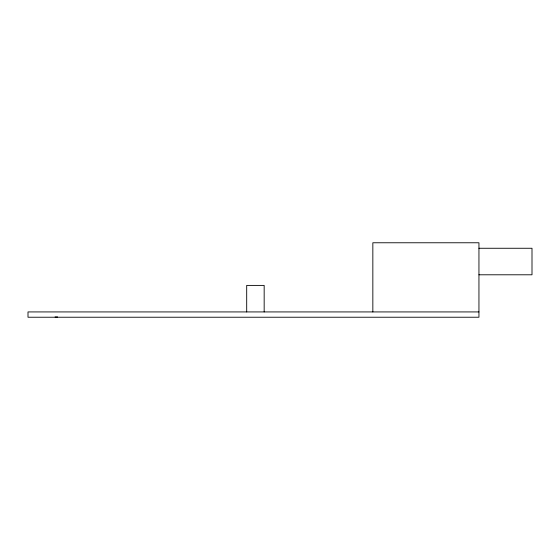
<?xml version="1.0" encoding="UTF-8"?>
<svg xmlns="http://www.w3.org/2000/svg" width="560" height="560" viewBox="0 0 560 560"><rect width="100%" height="100%" fill="white"/><g stroke="black" fill="none" stroke-linecap="round" stroke-linejoin="round"><path stroke-width="0.84" d="M478.947 248.262L532 248.262L532 274.792L478.947 274.792M478.947 311.927L28 311.927L28 317.233L478.947 317.233L478.947 242.767L372.841 242.767L372.841 311.927M55.048 316.96L57.603 316.96M264.166 311.927L264.166 285.404L246.694 285.404L246.694 311.927"/></g></svg>
